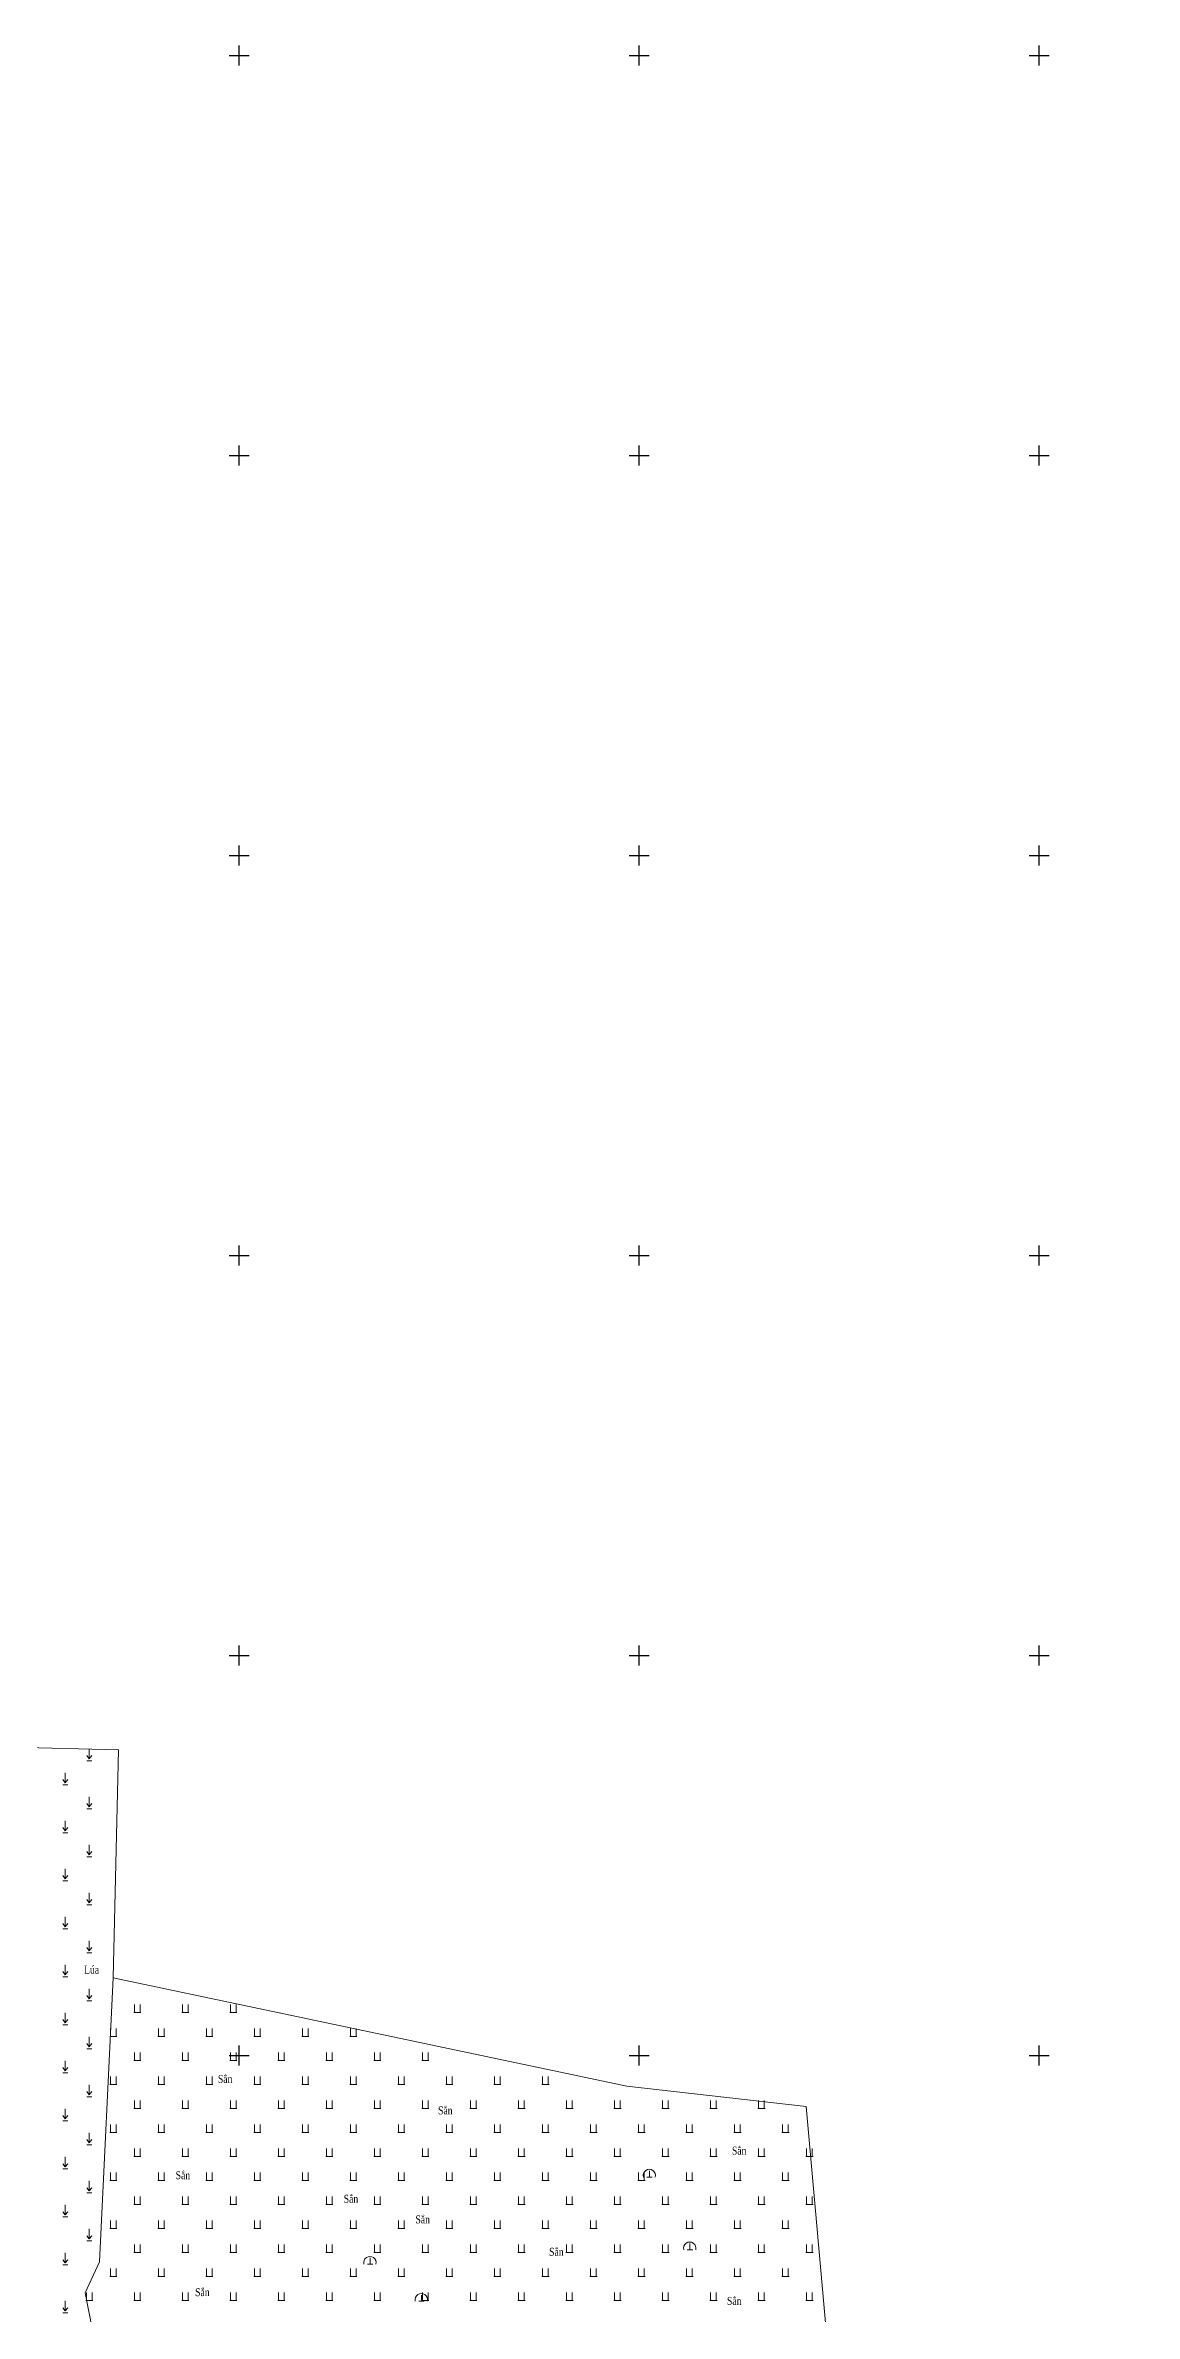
# Model space of a CAD drawing. Header units: metres. Extents: x 585499 to 586851, y 1565849 to 1566901.
# Drawn here: x 586425.8 to 586561.9, y 1566617.8 to 1566901.2 of the extents above; entities that cross this region are included whole.
import ezdxf

# ---------------------------------------------------------------- set-up
doc = ezdxf.new("R2010")
doc.units = ezdxf.units.M
for name, color, linetype, lineweight in [('dct', 7, 'Continuous', 0), ('duong bo', 97, 'Continuous', 0), ('Ghi chu', 2, 'Continuous', 5), ('text', 7, 'Continuous', 0), ('ThucVat', 90, 'Continuous', 0)]:
    doc.layers.add(name, color=color, linetype=linetype, lineweight=lineweight)
doc.layers.add('K_HUNG', color=7, linetype='Continuous')
doc.styles.add('ghi chu', font='times.ttf', dxfattribs={"height": 1})
doc.linetypes.add('B_DAP_CAO2', pattern='A,0.2,[130,ltypeshp.shx,S=0.7500000000000001,R=0,X=0,Y=-0.75],1.2,[130,ltypeshp.shx,S=0.25,R=0,X=0,Y=-0.25],1', length=2.4)

# ---------------------------------------------------------------- blocks, each defined once
blk = doc.blocks.new('ẻw')
at = {"layer": 'Ghi chu'}
for p, q in [((570889.0060760436, 2201189.718506545), (570889.0060760436, 2201190.493437145)), ((570888.6655788997, 2201189.718506545), (570889.3537048459, 2201189.718506545))]:
    blk.add_line(p, q, dxfattribs=at)
blk.add_arc((570888.9814603338, 2201189.91910117), 0.7709588615066194, 344.9187530135374, 195.0812469864626, dxfattribs=at)
blk = doc.blocks.new('fdsa')
at = {"layer": 'ThucVat', "color": 8}
for p, q in [((586981.4263575979, 1565459.991382506), (586981.4263575979, 1565458.991382506)), ((586982.1263575979, 1565459.991382506), (586982.1263575979, 1565458.991382506))]:
    blk.add_line(p, q, dxfattribs=at)
blk.add_lwpolyline([(586981.326357598, 1565458.991382506), (586982.2263575979, 1565458.991382506)], dxfattribs=at)
blk = doc.blocks.new('aa')
at = {"layer": 'ThucVat', "color": 8}
for p, q in [((586849.3487158166, 1565409.619042327), (586849.0487158166, 1565410.019042327)), ((586849.3487158166, 1565409.619042327), (586849.3487158166, 1565410.869042327)), ((586849.3487158166, 1565409.619042327), (586849.6487158167, 1565410.019042327)), ((586849.0487158166, 1565409.369042327), (586849.6487158167, 1565409.369042327))]:
    blk.add_line(p, q, dxfattribs=at)

msp = doc.modelspace()

# ---------------------------------------------------------------- linework, layer by layer
at = {"layer": 'duong bo', "color": 8}
msp.add_lwpolyline([(586355.236400385, 1566688.243854555), (586408.2949511368, 1566688.899227911), (586434.9160000001, 1566688.202)], dxfattribs=at)
at = {"layer": 'duong bo', "color": 8, "linetype": 'B_DAP_CAO2', "elevation": 14.25}
msp.add_lwpolyline([(586434.9160000001, 1566688.202), (586434.233, 1566659.71), (586432.5430000001, 1566624.236), (586430.726, 1566620.357), (586432.066, 1566613.576), (586432.275, 1566610.628)], dxfattribs=at)
at = {"layer": 'duong bo', "color": 8, "elevation": 14.25}
for points in [[(586434.233, 1566659.71), (586498.456, 1566646.196), (586520.8655270792, 1566643.662182593)], [(586520.8655270792, 1566643.662182593), (586523.7963555742, 1566611.017217055), (586523.1710000001, 1566596.64), (586561.9145100418, 1566589.548607451)]]:
    msp.add_lwpolyline(points, dxfattribs=at)
at = {"layer": 'K_HUNG', "color": 8}
for p, q in [((586450, 1566898.75), (586450, 1566901.25)), ((586500, 1566898.75), (586500, 1566901.25)), ((586550, 1566898.75), (586550, 1566901.25)), ((586448.75, 1566900), (586451.25, 1566900)), ((586498.75, 1566900), (586501.25, 1566900)), ((586548.75, 1566900), (586551.25, 1566900)), ((586450, 1566848.75), (586450, 1566851.25)), ((586500, 1566848.75), (586500, 1566851.25)), ((586550, 1566848.75), (586550, 1566851.25)), ((586448.75, 1566850), (586451.25, 1566850)), ((586498.75, 1566850), (586501.25, 1566850)), ((586548.75, 1566850), (586551.25, 1566850)), ((586448.75, 1566800), (586451.25, 1566800)), ((586450, 1566798.75), (586450, 1566801.25)), ((586498.75, 1566800), (586501.25, 1566800)), ((586500, 1566798.75), (586500, 1566801.25)), ((586548.75, 1566800), (586551.25, 1566800)), ((586550, 1566798.75), (586550, 1566801.25)), ((586450, 1566748.75), (586450, 1566751.25)), ((586500, 1566748.75), (586500, 1566751.25)), ((586550, 1566748.75), (586550, 1566751.25)), ((586448.75, 1566750), (586451.25, 1566750)), ((586498.75, 1566750), (586501.25, 1566750)), ((586548.75, 1566750), (586551.25, 1566750)), ((586448.75, 1566700), (586451.25, 1566700)), ((586450, 1566698.75), (586450, 1566701.25)), ((586498.75, 1566700), (586501.25, 1566700)), ((586500, 1566698.75), (586500, 1566701.25)), ((586548.75, 1566700), (586551.25, 1566700)), ((586550, 1566698.75), (586550, 1566701.25)), ((586448.75, 1566650), (586451.25, 1566650)), ((586450, 1566648.75), (586450, 1566651.25)), ((586498.75, 1566650), (586501.25, 1566650)), ((586500, 1566648.75), (586500, 1566651.25)), ((586548.75, 1566650), (586551.25, 1566650)), ((586550, 1566648.75), (586550, 1566651.25))]:
    msp.add_line(p, q, dxfattribs=at)

# ---------------------------------------------------------------- block references
at = {"layer": 'dct', "color": 8}
for p in [(15612.27697321214, -634554.8916953662, 14.25), (15617.33179927466, -634563.9834421948, 14.25), (15577.35130533995, -634565.7817854043, 14.25), (15583.77390813723, -634570.4167918693, 14.25)]:
    msp.add_blockref('ẻw', p, dxfattribs=at)
at = {"layer": 'ThucVat', "color": 8}
for name, p in [('aa', (-418.0876531483373, 1277.480271707987)), ('aa', (-421.0876531483373, 1274.480271707987)), ('aa', (-418.0876531483373, 1271.480271707987)), ('aa', (-421.0876531483373, 1268.480271707987)), ('aa', (-418.0876531483373, 1265.480271707987)), ('aa', (-421.0876531483373, 1262.480271707987)), ('aa', (-418.0876531483373, 1259.480271707987)), ('aa', (-421.0876531483373, 1256.480271707987)), ('aa', (-418.0876531483373, 1253.480271707987)), ('aa', (-421.0876531483373, 1250.480271707987)), ('aa', (-418.0876531483373, 1247.480271707987)), ('aa', (-421.0876531483373, 1244.480271707987)), ('fdsa', (-544.507146187243, 1196.392895986559)), ('fdsa', (-538.507146187243, 1196.392895986559)), ('fdsa', (-532.507146187243, 1196.392895986559)), ('aa', (-418.0876531483373, 1241.480271707987)), ('fdsa', (-547.507146187243, 1193.392895986559)), ('fdsa', (-541.507146187243, 1193.392895986559)), ('fdsa', (-535.507146187243, 1193.392895986559)), ('fdsa', (-529.507146187243, 1193.392895986559)), ('fdsa', (-523.507146187243, 1193.392895986559)), ('fdsa', (-517.507146187243, 1193.392895986559)), ('aa', (-421.0876531483373, 1238.480271707987)), ('fdsa', (-544.507146187243, 1190.392895986559)), ('fdsa', (-538.507146187243, 1190.392895986559)), ('fdsa', (-532.507146187243, 1190.392895986559)), ('fdsa', (-526.507146187243, 1190.392895986559)), ('fdsa', (-520.507146187243, 1190.392895986559)), ('fdsa', (-514.507146187243, 1190.392895986559)), ('fdsa', (-508.5071461872431, 1190.392895986559)), ('aa', (-418.0876531483373, 1235.480271707987)), ('fdsa', (-547.507146187243, 1187.392895986559)), ('fdsa', (-541.507146187243, 1187.392895986559)), ('fdsa', (-535.507146187243, 1187.392895986559)), ('fdsa', (-529.507146187243, 1187.392895986559)), ('fdsa', (-523.507146187243, 1187.392895986559)), ('fdsa', (-517.507146187243, 1187.392895986559)), ('fdsa', (-511.5071461872431, 1187.392895986559)), ('fdsa', (-505.5071461872431, 1187.392895986559)), ('fdsa', (-499.5071461872431, 1187.392895986559)), ('fdsa', (-493.5071461872431, 1187.392895986559)), ('aa', (-421.0876531483373, 1232.480271707987)), ('fdsa', (-544.507146187243, 1184.392895986559)), ('fdsa', (-538.507146187243, 1184.392895986559)), ('fdsa', (-532.507146187243, 1184.392895986559)), ('fdsa', (-526.507146187243, 1184.392895986559)), ('fdsa', (-520.507146187243, 1184.392895986559)), ('fdsa', (-514.507146187243, 1184.392895986559)), ('fdsa', (-508.5071461872431, 1184.392895986559)), ('fdsa', (-502.5071461872431, 1184.392895986559)), ('fdsa', (-496.5071461872431, 1184.392895986559)), ('fdsa', (-490.5071461872431, 1184.392895986559)), ('fdsa', (-484.5071461872431, 1184.392895986559)), ('fdsa', (-478.5071461872431, 1184.392895986559)), ('fdsa', (-472.5071461872431, 1184.392895986559)), ('fdsa', (-472.5071461872431, 1184.392895986559)), ('fdsa', (-466.5071461872431, 1184.392895986559)), ('aa', (-418.0876531483373, 1229.480271707987)), ('fdsa', (-547.507146187243, 1181.392895986559)), ('fdsa', (-541.507146187243, 1181.392895986559)), ('fdsa', (-535.507146187243, 1181.392895986559)), ('fdsa', (-529.507146187243, 1181.392895986559)), ('fdsa', (-523.507146187243, 1181.392895986559)), ('fdsa', (-517.507146187243, 1181.392895986559)), ('fdsa', (-511.5071461872431, 1181.392895986559)), ('fdsa', (-505.5071461872431, 1181.392895986559)), ('fdsa', (-499.5071461872431, 1181.392895986559)), ('fdsa', (-493.5071461872431, 1181.392895986559)), ('fdsa', (-487.5071461872431, 1181.392895986559)), ('fdsa', (-481.5071461872431, 1181.392895986559)), ('fdsa', (-475.5071461872431, 1181.392895986559)), ('fdsa', (-469.5071461872431, 1181.392895986559)), ('fdsa', (-469.5071461872431, 1181.392895986559)), ('fdsa', (-463.5071461872431, 1181.392895986559)), ('fdsa', (-544.507146187243, 1178.392895986559)), ('fdsa', (-538.507146187243, 1178.392895986559)), ('fdsa', (-532.507146187243, 1178.392895986559)), ('fdsa', (-526.507146187243, 1178.392895986559)), ('fdsa', (-520.507146187243, 1178.392895986559)), ('fdsa', (-514.507146187243, 1178.392895986559)), ('fdsa', (-508.5071461872431, 1178.392895986559)), ('fdsa', (-502.5071461872431, 1178.392895986559)), ('fdsa', (-496.5071461872431, 1178.392895986559)), ('fdsa', (-490.5071461872431, 1178.392895986559)), ('fdsa', (-484.5071461872431, 1178.392895986559)), ('fdsa', (-478.5071461872431, 1178.392895986559)), ('fdsa', (-472.5071461872431, 1178.392895986559)), ('fdsa', (-472.5071461872431, 1178.392895986559)), ('fdsa', (-466.5071461872431, 1178.392895986559)), ('fdsa', (-460.5071461872431, 1178.392895986559)), ('aa', (-421.0876531483373, 1226.480271707987)), ('fdsa', (-547.507146187243, 1175.392895986559)), ('fdsa', (-541.507146187243, 1175.392895986559)), ('fdsa', (-535.507146187243, 1175.392895986559)), ('fdsa', (-529.507146187243, 1175.392895986559)), ('fdsa', (-523.507146187243, 1175.392895986559)), ('fdsa', (-517.507146187243, 1175.392895986559)), ('fdsa', (-511.5071461872431, 1175.392895986559)), ('fdsa', (-505.5071461872431, 1175.392895986559)), ('fdsa', (-499.5071461872431, 1175.392895986559)), ('fdsa', (-493.5071461872431, 1175.392895986559)), ('fdsa', (-487.5071461872431, 1175.392895986559)), ('fdsa', (-481.5071461872431, 1175.392895986559)), ('fdsa', (-475.5071461872431, 1175.392895986559)), ('fdsa', (-469.5071461872431, 1175.392895986559)), ('fdsa', (-469.5071461872431, 1175.392895986559)), ('fdsa', (-463.5071461872431, 1175.392895986559)), ('aa', (-418.0876531483373, 1223.480271707987)), ('fdsa', (-544.507146187243, 1172.392895986559)), ('fdsa', (-538.507146187243, 1172.392895986559)), ('fdsa', (-532.507146187243, 1172.392895986559)), ('fdsa', (-526.507146187243, 1172.392895986559)), ('fdsa', (-520.507146187243, 1172.392895986559)), ('fdsa', (-514.507146187243, 1172.392895986559)), ('fdsa', (-508.5071461872431, 1172.392895986559)), ('fdsa', (-502.5071461872431, 1172.392895986559)), ('fdsa', (-496.5071461872431, 1172.392895986559)), ('fdsa', (-490.5071461872431, 1172.392895986559)), ('fdsa', (-484.5071461872431, 1172.392895986559)), ('fdsa', (-478.5071461872431, 1172.392895986559)), ('fdsa', (-472.5071461872431, 1172.392895986559)), ('fdsa', (-472.5071461872431, 1172.392895986559)), ('fdsa', (-466.5071461872431, 1172.392895986559)), ('fdsa', (-460.5071461872431, 1172.392895986559)), ('aa', (-421.0876531483373, 1220.480271707987)), ('fdsa', (-547.507146187243, 1169.392895986559)), ('fdsa', (-541.507146187243, 1169.392895986559)), ('fdsa', (-535.507146187243, 1169.392895986559)), ('fdsa', (-529.507146187243, 1169.392895986559)), ('fdsa', (-523.507146187243, 1169.392895986559)), ('fdsa', (-517.507146187243, 1169.392895986559)), ('fdsa', (-511.5071461872431, 1169.392895986559)), ('fdsa', (-505.5071461872431, 1169.392895986559)), ('fdsa', (-499.5071461872431, 1169.392895986559)), ('fdsa', (-493.5071461872431, 1169.392895986559)), ('fdsa', (-487.5071461872431, 1169.392895986559)), ('fdsa', (-481.5071461872431, 1169.392895986559)), ('fdsa', (-475.5071461872431, 1169.392895986559)), ('fdsa', (-469.5071461872431, 1169.392895986559)), ('fdsa', (-469.5071461872431, 1169.392895986559)), ('fdsa', (-463.5071461872431, 1169.392895986559)), ('aa', (-418.0876531483373, 1217.480271707987)), ('fdsa', (-544.507146187243, 1166.392895986559)), ('fdsa', (-538.507146187243, 1166.392895986559)), ('fdsa', (-532.507146187243, 1166.392895986559)), ('fdsa', (-526.507146187243, 1166.392895986559)), ('fdsa', (-520.507146187243, 1166.392895986559)), ('fdsa', (-514.507146187243, 1166.392895986559)), ('fdsa', (-508.5071461872431, 1166.392895986559)), ('fdsa', (-502.5071461872431, 1166.392895986559)), ('fdsa', (-496.5071461872431, 1166.392895986559)), ('fdsa', (-490.5071461872431, 1166.392895986559)), ('fdsa', (-484.5071461872431, 1166.392895986559)), ('fdsa', (-478.5071461872431, 1166.392895986559)), ('fdsa', (-472.5071461872431, 1166.392895986559)), ('fdsa', (-472.5071461872431, 1166.392895986559)), ('fdsa', (-466.5071461872431, 1166.392895986559)), ('fdsa', (-460.5071461872431, 1166.392895986559)), ('aa', (-421.0876531483373, 1214.480271707987)), ('fdsa', (-547.507146187243, 1163.392895986559)), ('fdsa', (-541.507146187243, 1163.392895986559)), ('fdsa', (-535.507146187243, 1163.392895986559)), ('fdsa', (-529.507146187243, 1163.392895986559)), ('fdsa', (-523.507146187243, 1163.392895986559)), ('fdsa', (-517.507146187243, 1163.392895986559)), ('fdsa', (-511.5071461872431, 1163.392895986559)), ('fdsa', (-505.5071461872431, 1163.392895986559)), ('fdsa', (-499.5071461872431, 1163.392895986559)), ('fdsa', (-493.5071461872431, 1163.392895986559)), ('fdsa', (-487.5071461872431, 1163.392895986559)), ('fdsa', (-481.5071461872431, 1163.392895986559)), ('fdsa', (-475.5071461872431, 1163.392895986559)), ('fdsa', (-469.5071461872431, 1163.392895986559)), ('fdsa', (-469.5071461872431, 1163.392895986559)), ('fdsa', (-463.5071461872431, 1163.392895986559)), ('aa', (-421.0876531483373, 1208.480271707987)), ('fdsa', (-550.507146187243, 1160.392895986559)), ('fdsa', (-544.507146187243, 1160.392895986559)), ('fdsa', (-538.507146187243, 1160.392895986559)), ('fdsa', (-532.507146187243, 1160.392895986559)), ('fdsa', (-526.507146187243, 1160.392895986559)), ('fdsa', (-520.507146187243, 1160.392895986559)), ('fdsa', (-514.507146187243, 1160.392895986559)), ('fdsa', (-508.5071461872431, 1160.392895986559)), ('fdsa', (-502.5071461872431, 1160.392895986559)), ('fdsa', (-496.5071461872431, 1160.392895986559)), ('fdsa', (-490.5071461872431, 1160.392895986559)), ('fdsa', (-484.5071461872431, 1160.392895986559)), ('fdsa', (-478.5071461872431, 1160.392895986559)), ('fdsa', (-472.5071461872431, 1160.392895986559)), ('fdsa', (-472.5071461872431, 1160.392895986559)), ('fdsa', (-466.5071461872431, 1160.392895986559)), ('fdsa', (-460.5071461872431, 1160.392895986559))]:
    msp.add_blockref(name, p, dxfattribs=at)

# ---------------------------------------------------------------- texts
at = {"layer": 'text', "color": 8, "style": 'ghi chu', "width": 0.8}
for s, p in [('Lúa', (586430.6129223959, 1566660.250335111, 14.25)), ('Sắn ', (586447.3367744338, 1566646.586970019, 14.25)), ('Sắn ', (586474.852189037, 1566642.659199519, 14.25)), ('Sắn ', (586511.5807586915, 1566637.626701338, 14.25)), ('Sắn ', (586442.0548105759, 1566634.558140379, 14.25)), ('Sắn ', (586463.0598684929, 1566631.612234545, 14.25)), ('Sắn ', (586472.0270108356, 1566629.03460592, 14.25)), ('Sắn ', (586488.7329026929, 1566624.98407635, 14.25)), ('Sắn ', (586444.4898769441, 1566619.940663941, 14.25)), ('Sắn ', (586510.9665622774, 1566618.846954433, 14.25))]:
    msp.add_text(s, height=0.9999999999999998, dxfattribs=at).set_placement(p)

doc.saveas('drawing.dxf')
